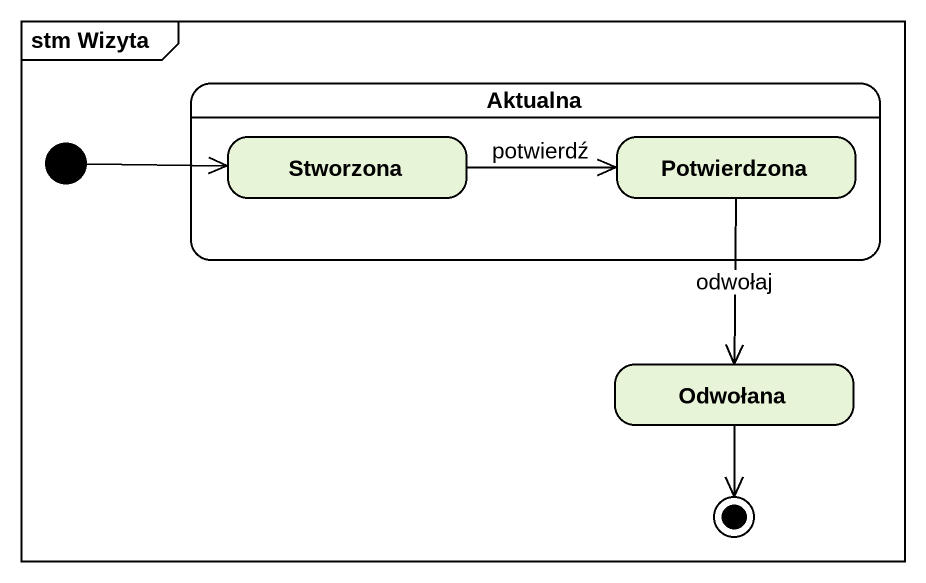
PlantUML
@startuml
mainframe stm Wizyta
hide empty description
state Aktualna {
  state Stworzona
  state Potwierdzona
}
state initial1 <<start>>
state Odwołana
initial1 -right-> Stworzona
Stworzona -right-> Potwierdzona : potwierdź
Potwierdzona --> Odwołana : odwołaj
Odwołana --> [*]
@enduml
